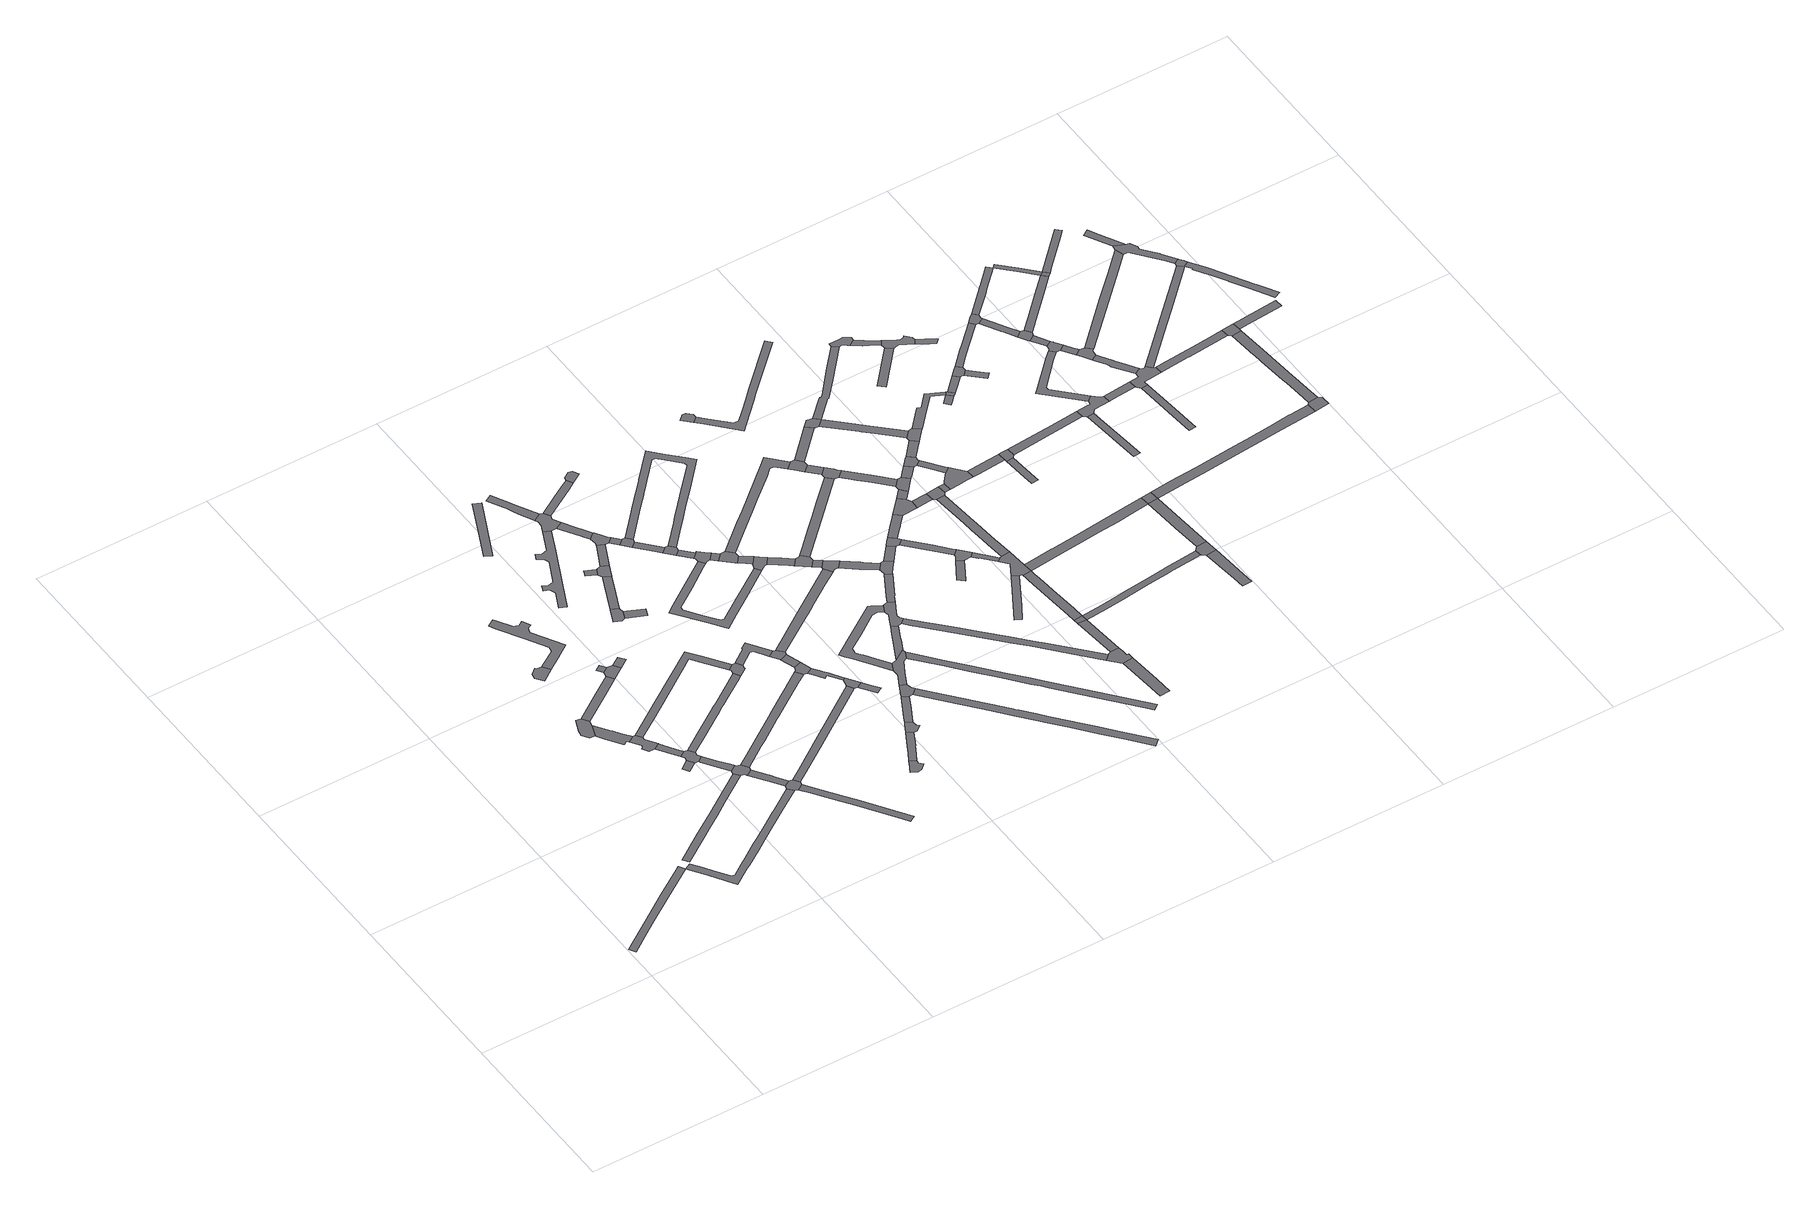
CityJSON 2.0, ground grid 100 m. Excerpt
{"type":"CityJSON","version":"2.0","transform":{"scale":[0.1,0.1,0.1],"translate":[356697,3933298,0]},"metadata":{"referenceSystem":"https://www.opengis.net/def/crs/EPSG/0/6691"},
"CityObjects":{
"road1":{"type":"Road","attributes":{"RoadStructureAttribute.sectionType":"1"},"geometry":[{"type":"MultiSurface","lod":"1","boundaries":[[[0,1,2,3,4,5,6,7,8,9,10,11,12,13,14,15,16,17,18,19,20,21,22,23,24,25,26,27,28,29,30,31,32,33,34,9]]]}]},
"road2":{"type":"Road","attributes":{"RoadStructureAttribute.sectionType":"1"},"geometry":[{"type":"MultiSurface","lod":"1","boundaries":[[[35,36,37,38,39,40,41,42,43,44,45,46]]]}]},
"road3":{"type":"Road","geometry":[{"type":"MultiSurface","lod":"1","boundaries":[[[47,48,49,50,51,52,53,54]]]}]},
"road4":{"type":"Road","attributes":{"RoadStructureAttribute.sectionType":"1"},"geometry":[{"type":"MultiSurface","lod":"1","boundaries":[[[55,56,57,58,50,49,59,60,61,62,63,64]]]}]},
"road5":{"type":"Road","geometry":[{"type":"MultiSurface","lod":"1","boundaries":[[[65,64,63,66,67,68,69,70,71,72,73,74]]]}]},
"road6":{"type":"Road","geometry":[{"type":"MultiSurface","lod":"1","boundaries":[[[75,76,77,78]]]}]},
"road7":{"type":"Road","attributes":{"RoadStructureAttribute.sectionType":"1"},"geometry":[{"type":"MultiSurface","lod":"1","boundaries":[[[70,79,80,81,82,83,84,85,71]]]}]},
"road8":{"type":"Road","geometry":[{"type":"MultiSurface","lod":"1","boundaries":[[[86,87,88,89,90,91,92]]]}]},
"road9":{"type":"Road","geometry":[{"type":"MultiSurface","lod":"1","boundaries":[[[93,94,95,96,81,80,97,75,78,98]]]}]},
"road10":{"type":"Road","attributes":{"RoadStructureAttribute.sectionType":"1"},"geometry":[{"type":"MultiSurface","lod":"1","boundaries":[[[51,99,100,101,102,52]]]}]},
"road11":{"type":"Road","attributes":{"RoadStructureAttribute.sectionType":"1"},"geometry":[{"type":"MultiSurface","lod":"1","boundaries":[[[103,104,105,106,93,98,107,108,109,110]]]}]},
"road12":{"type":"Road","geometry":[{"type":"MultiSurface","lod":"1","boundaries":[[[41,40,111,112,113,114,115,116,103,110]]]}]},
"road13":{"type":"Road","attributes":{"RoadStructureAttribute.sectionType":"1"},"geometry":[{"type":"MultiSurface","lod":"1","boundaries":[[[117,118,119,120,121,122,123,124,125,126,127,128,129,130,131,132,88,87]]]}]},
"road14":{"type":"Road","attributes":{"RoadStructureAttribute.sectionType":"1"},"geometry":[{"type":"MultiSurface","lod":"1","boundaries":[[[133,134,135,136,113,112,137,138,139,140]]]}]},
"road15":{"type":"Road","geometry":[{"type":"MultiSurface","lod":"1","boundaries":[[[141,133,140,22,21,142,143,144]]]}]},
"road16":{"type":"Road","geometry":[{"type":"MultiSurface","lod":"1","boundaries":[[[145,146,147,148]]]}]},
"road17":{"type":"Road","geometry":[{"type":"MultiSurface","lod":"1","boundaries":[[[100,149,150,145,148,101]]]}]},
"road18":{"type":"Road","attributes":{"RoadStructureAttribute.sectionType":"1"},"geometry":[{"type":"MultiSurface","lod":"1","boundaries":[[[142,151,152,153,154,155,156,157,158,159,160,161,162,143]]]}]},
"road19":{"type":"Road","attributes":{"RoadStructureAttribute.sectionType":"1"},"geometry":[{"type":"MultiSurface","lod":"1","boundaries":[[[149,163,164,150]]]}]},
"road20":{"type":"Road","attributes":{"RoadStructureAttribute.sectionType":"1"},"geometry":[{"type":"MultiSurface","lod":"1","boundaries":[[[73,165,166,167,168,169,170,171,172,173,174,175,176,74]]]}]},
"road21":{"type":"Road","attributes":{"RoadStructureAttribute.sectionType":"1"},"geometry":[{"type":"MultiSurface","lod":"1","boundaries":[[[177,178,179,180,181,182,96,95,183,184,185,186,187,188,189,190,191]]]}]},
"road22":{"type":"Road","attributes":{"RoadStructureAttribute.sectionType":"1"},"geometry":[{"type":"MultiSurface","lod":"1","boundaries":[[[192,193,194,195,196,197,198,199,115,114,200,201,202,203,204,205,206,207]]]}]},
"road23":{"type":"Road","attributes":{"RoadStructureAttribute.sectionType":"1"},"geometry":[{"type":"MultiSurface","lod":"1","boundaries":[[[208,209,210,211,212,213,214]]]}]},
"road24":{"type":"Road","attributes":{"RoadStructureAttribute.sectionType":"1"},"geometry":[{"type":"MultiSurface","lod":"1","boundaries":[[[215,216,217,218,219,220,141,144]]]}]},
"road25":{"type":"Road","attributes":{"RoadStructureAttribute.sectionType":"1"},"geometry":[{"type":"MultiSurface","lod":"1","boundaries":[[[221,222,223,224,225]]]}]},
"road26":{"type":"Road","geometry":[{"type":"MultiSurface","lod":"1","boundaries":[[[226,227,228,229,230,231,232,233,234,235,236,237,238,239,240,241,242,243,244,245]]]}]},
"road27":{"type":"Road","geometry":[{"type":"MultiSurface","lod":"1","boundaries":[[[210,246,247,211]]]}]},
"road28":{"type":"Road","geometry":[{"type":"MultiSurface","lod":"1","boundaries":[[[248,191,190,249,250,251,252,253,172,171]]]}]},
"road29":{"type":"Road","attributes":{"RoadStructureAttribute.sectionType":"1"},"geometry":[{"type":"MultiSurface","lod":"1","boundaries":[[[254,255,256,214,213,257,258,259]]]}]},
"road30":{"type":"Road","geometry":[{"type":"MultiSurface","lod":"1","boundaries":[[[260,261,262,263,264,265,266,267,268,269]]]}]},
"road31":{"type":"Road","geometry":[{"type":"MultiSurface","lod":"1","boundaries":[[[270,271,272,273]]]}]},
"road32":{"type":"Road","geometry":[{"type":"MultiSurface","lod":"1","boundaries":[[[274,275,273,272,254,259]]]}]},
"road33":{"type":"Road","attributes":{"RoadStructureAttribute.sectionType":"1"},"geometry":[{"type":"MultiSurface","lod":"1","boundaries":[[[276,277,278,252,251,279,280,281,282]]]}]},
"road34":{"type":"Road","attributes":{"RoadStructureAttribute.sectionType":"1"},"geometry":[{"type":"MultiSurface","lod":"1","boundaries":[[[264,283,284,285,286,287,288,289,265]]]}]},
"road35":{"type":"Road","attributes":{"RoadStructureAttribute.sectionType":"1"},"geometry":[{"type":"MultiSurface","lod":"1","boundaries":[[[290,291,292,293,294,295,296,297,298,299,300]]]}]},
"road36":{"type":"Road","attributes":{"RoadStructureAttribute.sectionType":"1"},"geometry":[{"type":"MultiSurface","lod":"1","boundaries":[[[301,302,275,274,303,304]]]}]},
"road37":{"type":"Road","geometry":[{"type":"MultiSurface","lod":"1","boundaries":[[[299,305,306,307,245,244,308,309,310,311,312,313,314,300]]]}]},
"road38":{"type":"Road","geometry":[{"type":"MultiSurface","lod":"1","boundaries":[[[315,316,317,318,319,282,281]]]}]},
"road39":{"type":"Road","geometry":[{"type":"MultiSurface","lod":"1","boundaries":[[[320,321,322,323,192,207,324]]]}]},
"road40":{"type":"Road","attributes":{"RoadStructureAttribute.sectionType":"1"},"geometry":[{"type":"MultiSurface","lod":"1","boundaries":[[[316,322,321,317]]]}]},
"road41":{"type":"Road","attributes":{"RoadStructureAttribute.sectionType":"1"},"geometry":[{"type":"MultiSurface","lod":"1","boundaries":[[[325,326,327,328,329,330,309,308]]]}]},
"road42":{"type":"Road","geometry":[{"type":"MultiSurface","lod":"1","boundaries":[[[331,332,333,334,335,287,286,336]]]}]},
"road43":{"type":"Road","attributes":{"RoadStructureAttribute.sectionType":"1"},"geometry":[{"type":"MultiSurface","lod":"1","boundaries":[[[337,338,339,340,341,342,343,344,345,346,347,320,324]]]}]},
"road44":{"type":"Road","geometry":[{"type":"MultiSurface","lod":"1","boundaries":[[[348,349,350,328,327,351,301,304,352,353]]]}]},
"road45":{"type":"Road","geometry":[{"type":"MultiSurface","lod":"1","boundaries":[[[354,343,342,218,217,355]]]}]},
"road46":{"type":"Road","attributes":{"RoadStructureAttribute.sectionType":"1"},"geometry":[{"type":"MultiSurface","lod":"1","boundaries":[[[356,353,352,357]]]}]},
"road47":{"type":"Road","attributes":{"RoadStructureAttribute.sectionType":"1"},"geometry":[{"type":"MultiSurface","lod":"1","boundaries":[[[358,359,360,361,354,355]]]}]},
"road48":{"type":"Road","attributes":{"RoadStructureAttribute.sectionType":"1"},"geometry":[{"type":"MultiSurface","lod":"1","boundaries":[[[362,363,364,365,366,334,333]]]}]},
"road49":{"type":"Road","geometry":[{"type":"MultiSurface","lod":"1","boundaries":[[[367,368,369,370,356,357]]]}]},
"road50":{"type":"Road","attributes":{"RoadStructureAttribute.sectionType":"1"},"geometry":[{"type":"MultiSurface","lod":"1","boundaries":[[[371,372,373,374,375,376,377,378,379,380,381,382,383,384,385,386,387,388,389,390,391,392,393,394,395,396]]]}]},
"road51":{"type":"Road","attributes":{"RoadStructureAttribute.sectionType":"1"},"geometry":[{"type":"MultiSurface","lod":"1","boundaries":[[[313,397,398,399,400,401,314]]]}]},
"road52":{"type":"Road","attributes":{"RoadStructureAttribute.sectionType":"1"},"geometry":[{"type":"MultiSurface","lod":"1","boundaries":[[[367,402,403,404,368]]]}]},
"road53":{"type":"Road","geometry":[{"type":"MultiSurface","lod":"1","boundaries":[[[405,406,407,408,409,410,364,363,411,412]]]}]},
"road54":{"type":"Road","geometry":[{"type":"MultiSurface","lod":"1","boundaries":[[[413,414,404,403,415,416]]]}]},
"road55":{"type":"Road","attributes":{"RoadStructureAttribute.sectionType":"1"},"geometry":[{"type":"MultiSurface","lod":"1","boundaries":[[[415,417,418,419,416]]]}]},
"road56":{"type":"Road","geometry":[{"type":"MultiSurface","lod":"1","boundaries":[[[420,421,422,423,418,417,424,385,384,425,426]]]}]},
"road57":{"type":"Road","geometry":[{"type":"MultiSurface","lod":"1","boundaries":[[[427,428,399,398,429,430,431]]]}]},
"road58":{"type":"Road","geometry":[{"type":"MultiSurface","lod":"1","boundaries":[[[432,433,434,435,436,407,406,437,438,439,440,441]]]}]},
"road59":{"type":"Road","attributes":{"RoadStructureAttribute.sectionType":"1"},"geometry":[{"type":"MultiSurface","lod":"1","boundaries":[[[442,443,319,318,444,445,446,447,448,449]]]}]},
"road60":{"type":"Road","attributes":{"RoadStructureAttribute.sectionType":"1"},"geometry":[{"type":"MultiSurface","lod":"1","boundaries":[[[450,451,420,426]]]}]},
"road61":{"type":"Road","geometry":[{"type":"MultiSurface","lod":"1","boundaries":[[[451,450,452,453,454,455,456]]]}]},
"road62":{"type":"Road","attributes":{"RoadStructureAttribute.sectionType":"1"},"geometry":[{"type":"MultiSurface","lod":"1","boundaries":[[[433,457,458,459,460,461,462,463,464,465,466,467,468,469,470,471,472,473,474,475,476,434]]]}]},
"road63":{"type":"Road","attributes":{"RoadStructureAttribute.sectionType":"1"},"geometry":[{"type":"MultiSurface","lod":"1","boundaries":[[[477,478,454,453,479,480,481]]]}]},
"road64":{"type":"Road","geometry":[{"type":"MultiSurface","lod":"1","boundaries":[[[480,396,395,482,483,484,485,486,481]]]}]},
"road65":{"type":"Road","attributes":{"RoadStructureAttribute.sectionType":"1"},"geometry":[{"type":"MultiSurface","lod":"1","boundaries":[[[487,488,489,490,491,492,493,494,495,496,497,498,432,441]]]}]},
"road66":{"type":"Road","attributes":{"RoadStructureAttribute.sectionType":"1"},"geometry":[{"type":"MultiSurface","lod":"1","boundaries":[[[499,500,501,502,503,504,505,506,507,508,509,510,511,512,513,514,515,414,413,516,517,518,519,520,521,522,523,524,525,526,527,528,529,530,370,369]]]}]},
"road67":{"type":"Road","attributes":{"RoadStructureAttribute.sectionType":"1"},"geometry":[{"type":"MultiSurface","lod":"1","boundaries":[[[411,531,532,533,534,535,536,537,538,539,540,541,542,543,544,545,546,547,548,549,550,551,552,553,554,555,556,557,558,559,412]]]}]},
"road68":{"type":"Road","attributes":{"RoadStructureAttribute.sectionType":"1"},"geometry":[{"type":"MultiSurface","lod":"1","boundaries":[[[560,561,485,484,562,563,564]]]}]},
"road69":{"type":"Road","geometry":[{"type":"MultiSurface","lod":"1","boundaries":[[[565,566,567,568,569,560,564]]]}]},
"road70":{"type":"Road","geometry":[{"type":"MultiSurface","lod":"1","boundaries":[[[570,468,467,571,572,573,574,494,493,575,576,577,578,579,580]]]}]},
"road71":{"type":"Road","attributes":{"RoadStructureAttribute.sectionType":"1"},"geometry":[{"type":"MultiSurface","lod":"1","boundaries":[[[566,565,581,582]]]}]},
"road72":{"type":"Road","geometry":[{"type":"MultiSurface","lod":"1","boundaries":[[[581,442,449,583,584,585,582]]]}]},
"road73":{"type":"Road","attributes":{"RoadStructureAttribute.sectionType":"1"},"geometry":[{"type":"MultiSurface","lod":"1","boundaries":[[[586,587,588,589,590,591,592,593,594,440,439,595,596,597,598,599,600,601,602,603,604,605]]]}]},
"road74":{"type":"Road","attributes":{"RoadStructureAttribute.sectionType":"1"},"geometry":[{"type":"MultiSurface","lod":"1","boundaries":[[[606,607,608,609,610,611,570,580]]]}]},
"road75":{"type":"Road","attributes":{"RoadStructureAttribute.sectionType":"1"},"geometry":[{"type":"MultiSurface","lod":"1","boundaries":[[[584,612,613,614,615,616,617,618,585]]]}]},
"road76":{"type":"Road","attributes":{"RoadStructureAttribute.sectionType":"1"},"geometry":[{"type":"MultiSurface","lod":"1","boundaries":[[[455,619,620,621,622,623,624,625,626,627,628,629,630,631,456]]]}]},
"road77":{"type":"Road","attributes":{"RoadStructureAttribute.sectionType":"1"},"geometry":[{"type":"MultiSurface","lod":"1","boundaries":[[[632,633,634,635,636,637,638,639,576,575,640,641,642,643,644,645,646,647,648,649]]]}]},
"road78":{"type":"Road","geometry":[{"type":"MultiSurface","lod":"1","boundaries":[[[650,616,615,651,652,653,610,609,654,655]]]}]},
"road79":{"type":"Road","attributes":{"RoadStructureAttribute.sectionType":"1"},"geometry":[{"type":"MultiSurface","lod":"1","boundaries":[[[656,657,658,659,660,661,662,663,664,665,666,568,567]]]}]},
"road80":{"type":"Road","attributes":{"RoadStructureAttribute.sectionType":"1"},"geometry":[{"type":"MultiSurface","lod":"1","boundaries":[[[667,668,650,655]]]}]},
"road81":{"type":"Road","geometry":[{"type":"MultiSurface","lod":"1","boundaries":[[[669,670,671,668,667,672,673]]]}]},
"road82":{"type":"Road","geometry":[{"type":"MultiSurface","lod":"1","boundaries":[[[674,675,676,677,678,679]]]}]},
"road83":{"type":"Road","attributes":{"RoadStructureAttribute.sectionType":"1"},"geometry":[{"type":"MultiSurface","lod":"1","boundaries":[[[680,681,682,683,684]]]}]},
"road84":{"type":"Road","attributes":{"RoadStructureAttribute.sectionType":"1"},"geometry":[{"type":"MultiSurface","lod":"1","boundaries":[[[685,686,687,688,689,690]]]}]},
"road85":{"type":"Road","attributes":{"RoadStructureAttribute.sectionType":"1"},"geometry":[{"type":"MultiSurface","lod":"1","boundaries":[[[672,691,692,693,694,695,696,673]]]}]},
"road86":{"type":"Road","attributes":{"RoadStructureAttribute.sectionType":"1"},"geometry":[{"type":"MultiSurface","lod":"1","boundaries":[[[697,698,670,669,699,700,701,702,703,704]]]}]},
"road87":{"type":"Road","geometry":[{"type":"MultiSurface","lod":"1","boundaries":[[[705,649,648,687,686,706,707,708,709,710]]]}]},
"road88":{"type":"Road","attributes":{"RoadStructureAttribute.sectionType":"1"},"geometry":[{"type":"MultiSurface","lod":"1","boundaries":[[[711,712,713,714,715,716,717]]]}]},
"road89":{"type":"Road","geometry":[{"type":"MultiSurface","lod":"1","boundaries":[[[718,719,720,626,625,721,722]]]}]},
"road90":{"type":"Road","attributes":{"RoadStructureAttribute.sectionType":"1"},"geometry":[{"type":"MultiSurface","lod":"1","boundaries":[[[718,722,723,724]]]}]},
"road91":{"type":"Road","attributes":{"RoadStructureAttribute.sectionType":"1"},"geometry":[{"type":"MultiSurface","lod":"1","boundaries":[[[725,726,705,710]]]}]},
"road92":{"type":"Road","geometry":[{"type":"MultiSurface","lod":"1","boundaries":[[[683,727,728,694,693,729,684]]]}]},
"road93":{"type":"Road","geometry":[{"type":"MultiSurface","lod":"1","boundaries":[[[725,730,731,726]]]}]},
"road94":{"type":"Road","geometry":[{"type":"MultiSurface","lod":"1","boundaries":[[[723,661,660,732,733,734,735,724]]]}]},
"road95":{"type":"Road","attributes":{"RoadStructureAttribute.sectionType":"1"},"geometry":[{"type":"MultiSurface","lod":"1","boundaries":[[[727,736,737,738,739,740,728]]]}]},
"road96":{"type":"Road","geometry":[{"type":"MultiSurface","lod":"1","boundaries":[[[703,741,742,743,744,704]]]}]},
"road97":{"type":"Road","attributes":{"RoadStructureAttribute.sectionType":"1"},"geometry":[{"type":"MultiSurface","lod":"1","boundaries":[[[745,746,747,748,749,750,731,730,751,752,753,754,755,756,757,758]]]}]},
"road98":{"type":"Road","attributes":{"RoadStructureAttribute.sectionType":"1"},"geometry":[{"type":"MultiSurface","lod":"1","boundaries":[[[720,719,759,760,761]]]}]},
"road99":{"type":"Road","geometry":[{"type":"MultiSurface","lod":"1","boundaries":[[[757,762,763,764,739,738,765,766,767,711,717,768,758]]]}]},
"road100":{"type":"Road","attributes":{"RoadStructureAttribute.sectionType":"1"},"geometry":[{"type":"MultiSurface","lod":"1","boundaries":[[[769,770,771,733,732,772,773,774,775,776,777]]]}]},
"road101":{"type":"Road","attributes":{"RoadStructureAttribute.sectionType":"1"},"geometry":[{"type":"MultiSurface","lod":"1","boundaries":[[[778,779,780,781,744,743]]]}]},
"road102":{"type":"Road","attributes":{"RoadStructureAttribute.sectionType":"1"},"geometry":[{"type":"MultiSurface","lod":"1","boundaries":[[[782,742,741,783,784,785]]]}]},
"road103":{"type":"Road","attributes":{"RoadStructureAttribute.sectionType":"1"},"geometry":[{"type":"MultiSurface","lod":"1","boundaries":[[[786,787,788,789,790,791,792,677,676,793,794,795,796,797,798]]]}]},
"road104":{"type":"Road","attributes":{"RoadStructureAttribute.sectionType":"1"},"geometry":[{"type":"MultiSurface","lod":"1","boundaries":[[[799,800,801,802,803,764,763,804,805,806,807,808,809]]]}]},
"road105":{"type":"Road","geometry":[{"type":"MultiSurface","lod":"1","boundaries":[[[769,777,780,779,810,811]]]}]},
"road106":{"type":"Road","geometry":[{"type":"MultiSurface","lod":"1","boundaries":[[[760,812,813,814,815,816,817,761]]]}]},
"road107":{"type":"Road","geometry":[{"type":"MultiSurface","lod":"1","boundaries":[[[799,809,818,819,820,821,782,785]]]}]},
"road108":{"type":"Road","attributes":{"RoadStructureAttribute.sectionType":"1"},"geometry":[{"type":"MultiSurface","lod":"1","boundaries":[[[810,822,823,824,825,811]]]}]},
"road109":{"type":"Road","attributes":{"RoadStructureAttribute.sectionType":"1"},"geometry":[{"type":"MultiSurface","lod":"1","boundaries":[[[826,819,818,827]]]}]},
"road110":{"type":"Road","geometry":[{"type":"MultiSurface","lod":"1","boundaries":[[[828,829,824,823,830,831,832,833,834]]]}]},
"road111":{"type":"Road","attributes":{"RoadStructureAttribute.sectionType":"1"},"geometry":[{"type":"MultiSurface","lod":"1","boundaries":[[[813,835,836,837,838,839,840,841,842,843,814]]]}]},
"road112":{"type":"Road","attributes":{"RoadStructureAttribute.sectionType":"1"},"geometry":[{"type":"MultiSurface","lod":"1","boundaries":[[[844,845,846,847,848,849,832,831]]]}]},
"road113":{"type":"Road","geometry":[{"type":"MultiSurface","lod":"1","boundaries":[[[850,851,852,853,846,845,854,826,827]]]}]},
"road114":{"type":"Road","attributes":{"RoadStructureAttribute.sectionType":"1"},"geometry":[{"type":"MultiSurface","lod":"1","boundaries":[[[725,855,856,857,858,859,860,861,862,863,864,865,866,867,868,869,870,871,872,730]]]}]},
"road115":{"type":"Road","attributes":{"RoadStructureAttribute.sectionType":"1"},"geometry":[{"type":"MultiSurface","lod":"1","boundaries":[[[873,874,875,876,828,834]]]}]},
"road116":{"type":"Road","attributes":{"RoadStructureAttribute.sectionType":"1"},"geometry":[{"type":"MultiSurface","lod":"1","boundaries":[[[877,878,879,880,881,815,814,882,883,884,885,886,887]]]}]},
"road117":{"type":"Road","geometry":[{"type":"MultiSurface","lod":"1","boundaries":[[[841,840,875,874,888,889,890]]]}]},
"road118":{"type":"Road","attributes":{"RoadStructureAttribute.sectionType":"1"},"geometry":[{"type":"MultiSurface","lod":"1","boundaries":[[[757,891,892,893,894,895,896,897,898,899,900,901,902,903,904,897,905,906,907,908,909,910,911,912,762]]]}]},
"road119":{"type":"Road","attributes":{"RoadStructureAttribute.sectionType":"1"},"geometry":[{"type":"MultiSurface","lod":"1","boundaries":[[[913,914,853,852,915,916]]]}]},
"road120":{"type":"Road","attributes":{"RoadStructureAttribute.sectionType":"1"},"geometry":[{"type":"MultiSurface","lod":"1","boundaries":[[[917,918,919,920,921,922,923]]]}]},
"road121":{"type":"Road","attributes":{"RoadStructureAttribute.sectionType":"1"},"geometry":[{"type":"MultiSurface","lod":"1","boundaries":[[[889,924,925,926,927,928,929,930,931,932,933,934,935,936,937,938,890]]]}]},
"road122":{"type":"Road","geometry":[{"type":"MultiSurface","lod":"1","boundaries":[[[939,940,913,916,941,917,923,942,943]]]}]},
"road123":{"type":"Road","geometry":[{"type":"MultiSurface","lod":"1","boundaries":[[[944,945,946,947,948,887,886,949,950,951]]]}]},
"road124":{"type":"Road","attributes":{"RoadStructureAttribute.sectionType":"1"},"geometry":[{"type":"MultiSurface","lod":"1","boundaries":[[[952,953,954,955]]]}]},
"road125":{"type":"Road","attributes":{"RoadStructureAttribute.sectionType":"1"},"geometry":[{"type":"MultiSurface","lod":"1","boundaries":[[[956,957,958,959,960,961]]]}]},
"road126":{"type":"Road","geometry":[{"type":"MultiSurface","lod":"1","boundaries":[[[928,962,963,964,965]]]}]},
"road127":{"type":"Road","geometry":[{"type":"MultiSurface","lod":"1","boundaries":[[[966,901,900,865,864,956,961]]]}]},
"road128":{"type":"Road","geometry":[{"type":"MultiSurface","lod":"1","boundaries":[[[967,968,969,970,929,928,965]]]}]},
"road129":{"type":"Road","attributes":{"RoadStructureAttribute.sectionType":"1"},"geometry":[{"type":"MultiSurface","lod":"1","boundaries":[[[971,972,973,974,975,944,951]]]}]},
"road130":{"type":"Road","attributes":{"RoadStructureAttribute.sectionType":"1"},"geometry":[{"type":"MultiSurface","lod":"1","boundaries":[[[976,977,970,969,978,979]]]}]},
"road131":{"type":"Road","geometry":[{"type":"MultiSurface","lod":"1","boundaries":[[[980,905,897,904]]]}]},
"road132":{"type":"Road","attributes":{"RoadStructureAttribute.sectionType":"1"},"geometry":[{"type":"MultiSurface","lod":"1","boundaries":[[[942,981,982,983,984,985,986,987,988,943]]]}]},
"road133":{"type":"Road","geometry":[{"type":"MultiSurface","lod":"1","boundaries":[[[989,990,991,992,974,973,955,954,993,994,995,996,997,998,999]]]}]},
"road134":{"type":"Road","geometry":[{"type":"MultiSurface","lod":"1","boundaries":[[[1000,1001,1002,1003,1004,1005,1006,976,979]]]}]},
"road135":{"type":"Road","geometry":[{"type":"MultiSurface","lod":"1","boundaries":[[[1001,1007,1008,1009,1010,1011,1012,1002]]]}]},
"road136":{"type":"Road","geometry":[{"type":"MultiSurface","lod":"1","boundaries":[[[1013,1014,1015,1016,1017,998,997]]]}]},
"road137":{"type":"Road","attributes":{"RoadStructureAttribute.sectionType":"1"},"geometry":[{"type":"MultiSurface","lod":"1","boundaries":[[[1018,1019,1020,1021,1022,1023,1024,1025]]]}]},
"road138":{"type":"Road","attributes":{"RoadStructureAttribute.sectionType":"1"},"geometry":[{"type":"MultiSurface","lod":"1","boundaries":[[[1026,1027,1028,1004,1003,1029,1030,1031]]]}]},
"road139":{"type":"Road","geometry":[{"type":"MultiSurface","lod":"1","boundaries":[[[1032,1033,1034,1035,1036,1037,986,985,1038,1018,1025,1039,1040,1041,1042]]]}]},
"road140":{"type":"Road","attributes":{"RoadStructureAttribute.sectionType":"1"},"geometry":[{"type":"MultiSurface","lod":"1","boundaries":[[[1034,1043,1044,1045,1046,1047,1048,1049,1050,1051,1035]]]}]},
"road141":{"type":"Road","geometry":[{"type":"MultiSurface","lod":"1","boundaries":[[[1052,1053,1054,1055,1026,1031,1056,1057]]]}]},
"road142":{"type":"Road","attributes":{"RoadStructureAttribute.sectionType":"1"},"geometry":[{"type":"MultiSurface","lod":"1","boundaries":[[[1056,1058,1059,1060,1061,1062,1063,1064,1057]]]}]},
"road143":{"type":"Road","attributes":{"RoadStructureAttribute.sectionType":"1"},"geometry":[{"type":"MultiSurface","lod":"1","boundaries":[[[1041,1065,1066,1067,1042]]]}]},
"road144":{"type":"Road","geometry":[{"type":"MultiSurface","lod":"1","boundaries":[[[1068,1069,1070,1062,1061,1071,1072,1073]]]}]},
"road145":{"type":"Road","attributes":{"RoadStructureAttribute.sectionType":"1"},"geometry":[{"type":"MultiSurface","lod":"1","boundaries":[[[1074,1068,1073,1075,1076]]]}]},
"road146":{"type":"Road","attributes":{"RoadStructureAttribute.sectionType":"1"},"geometry":[{"type":"MultiSurface","lod":"1","boundaries":[[[1077,1078,1079,1080,1081,1082,1083,1084,1085,1086,980,904,1087,1088,1089,1090,1091]]]}]},
"road147":{"type":"Road","geometry":[{"type":"MultiSurface","lod":"1","boundaries":[[[1092,1093,1094,1095,1074,1076,1096,1048,1047,1097]]]}]},
"road148":{"type":"Road","attributes":{"RoadStructureAttribute.sectionType":"1"},"geometry":[{"type":"MultiSurface","lod":"1","boundaries":[[[1098,1099,1100,1101,1092,1097]]]}]},
"road149":{"type":"Road","attributes":{"RoadStructureAttribute.sectionType":"1"},"geometry":[{"type":"MultiSurface","lod":"1","boundaries":[[[1102,1103,1104,1105,1106,1107]]]}]},
"road150":{"type":"Road","geometry":[{"type":"MultiSurface","lod":"1","boundaries":[[[1108,1109,1110,1111,1100,1099,1112,1113,1114]]]}]},
"road151":{"type":"Road","attributes":{"RoadStructureAttribute.sectionType":"1"},"geometry":[{"type":"MultiSurface","lod":"1","boundaries":[[[1113,1115,1116,1117,1118,1119,1120,1121,1122,1123,1124,1125,1114]]]}]},
"road152":{"type":"Road","geometry":[{"type":"MultiSurface","lod":"1","boundaries":[[[1126,1127,1128,1129,1130,1131,1132,1120,1119,1133,1067,1066,1102,1107]]]}]},
"road153":{"type":"Road","attributes":{"RoadStructureAttribute.sectionType":"1"},"geometry":[{"type":"MultiSurface","lod":"1","boundaries":[[[1134,1135,1136,1137,1138,1139,1054,1053,1140,1141,1134,1142,1143,1144,1145,1146]]]}]},
"road154":{"type":"Road","attributes":{"RoadStructureAttribute.sectionType":"1"},"geometry":[{"type":"MultiSurface","lod":"1","boundaries":[[[1069,1147,1148,1149,1150,1143,1151,1152,1153,1070]]]}]},
"road155":{"type":"Road","geometry":[{"type":"MultiSurface","lod":"1","boundaries":[[[1154,1144,1143,1150]]]}]},
"road156":{"type":"Road","attributes":{"RoadStructureAttribute.sectionType":"1"},"geometry":[{"type":"MultiSurface","lod":"1","boundaries":[[[1155,1156,1110,1109,1157,1158,1159,1160]]]}]},
"road157":{"type":"Road","attributes":{"RoadStructureAttribute.sectionType":"1"},"geometry":[{"type":"MultiSurface","lod":"1","boundaries":[[[1127,1161,1162,1163,1164,1165,1166,1167,1168,1169,1128]]]}]},
"road158":{"type":"Road","attributes":{"RoadStructureAttribute.sectionType":"1"},"geometry":[{"type":"MultiSurface","lod":"1","boundaries":[[[1170,1171,1172,1173,1174,1175,1144,1154]]]}]},
"road159":{"type":"Road","geometry":[{"type":"MultiSurface","lod":"1","boundaries":[[[1176,1177,1178,1077,1091,1179,1180]]]}]},
"road160":{"type":"Road","attributes":{"RoadStructureAttribute.sectionType":"1"},"geometry":[{"type":"MultiSurface","lod":"1","boundaries":[[[1177,1181,1182,1183,1184,1185,1186,1187,1188,1189,1190,1191,1192,1193,1178]]]}]},
"road161":{"type":"Road","geometry":[{"type":"MultiSurface","lod":"1","boundaries":[[[1194,1166,1165,1185,1184,1195,1196]]]}]},
"road162":{"type":"Road","attributes":{"RoadStructureAttribute.sectionType":"1"},"geometry":[{"type":"MultiSurface","lod":"1","boundaries":[[[1197,1198,1130,1129,1199,1200,1201,1202,1203,1204,1205,1206,1207,1208,1209,1210,1211,1212,1213,1214,1215,1216,1217,1218,1219,1201,1220]]]}]},
"road163":{"type":"Road","attributes":{"RoadStructureAttribute.sectionType":"1"},"geometry":[{"type":"MultiSurface","lod":"1","boundaries":[[[1221,1222,1223,1224,1225,1226,1227,1228]]]}]},
"road164":{"type":"Road","geometry":[{"type":"MultiSurface","lod":"1","boundaries":[[[1159,1229,1230,1231,1232,1233,1234,1235,1236,1237,1238,1239,1240,1226,1225,1160]]]}]},
"road165":{"type":"Road","attributes":{"RoadStructureAttribute.sectionType":"1"},"geometry":[{"type":"MultiSurface","lod":"1","boundaries":[[[1241,1242,1243,1244,1196,1195,1245,1246,1247,1248,1249]]]}]},
"road166":{"type":"Road","geometry":[{"type":"MultiSurface","lod":"1","boundaries":[[[1201,1219,1250,1251,1252,1233,1232,1253,1220]]]}]}
},
"vertices":[
[532,573,0],[510,558,0],[351,452,0],[184,338,0],[7,216,0],[29,183,0],[145,263,0],[204,304,0],[371,417,0],[554,541,0],[592,485,0],[623,440,0],[698,324,0],[708,309,0],[809,375,0],[825,385,0],[925,453,0],[990,497,0],[1076,555,0],[1156,609,0],[1214,648,0],[1305,710,0],[1279,741,0],[1146,650,0],[1132,641,0],[1042,580,0],[966,529,0],[928,504,0],[841,445,0],[800,417,0],[734,372,0],[714,376,0],[657,461,0],[629,503,0],[591,559,0],
[596,569,0],[761,682,0],[805,712,0],[888,769,0],[970,826,0],[1143,944,0],[1117,974,0],[946,858,0],[871,806,0],[761,731,0],[737,714,0],[574,602,0],
[638,1609,0],[664,1572,0],[693,1568,0],[723,1641,0],[730,1670,0],[703,1706,0],[674,1713,0],[644,1641,0],
[809,1517,0],[784,1551,0],[775,1564,0],[749,1603,0],[726,1520,0],[779,1444,0],[783,1440,0],[802,1453,0],[812,1440,0],[847,1465,0],
[862,1463,0],[850,1387,0],[848,1374,0],[836,1367,0],[858,1333,0],[888,1331,0],[924,1354,0],[883,1417,0],[885,1431,0],[863,1464,0],
[978,1177,0],[926,1141,0],[947,1105,0],[999,1141,0],
[961,1225,0],[968,1216,0],[1000,1238,0],[988,1256,0],[938,1329,0],[936,1335,0],[926,1351,0],
[698,2029,0],[771,2080,0],[742,2120,0],[712,2125,0],[708,2131,0],[674,2101,0],[668,2072,0],
[1053,1162,0],[1039,1182,0],[1042,1202,0],[1020,1235,0],[981,1198,0],[1021,1139,0],
[892,1782,0],[996,1854,0],[970,1891,0],[859,1814,0],
[1154,1019,0],[1139,1041,0],[1100,1095,0],[1063,1148,0],[1027,1130,0],[1066,1074,0],[1092,1037,0],[1121,996,0],
[1163,938,0],[1170,927,0],[1203,949,0],[1207,969,0],[1181,1006,0],[1161,1009,0],
[843,2128,0],[926,2186,0],[825,2356,0],[833,2384,0],[857,2398,0],[834,2442,0],[808,2427,0],[779,2436,0],[728,2521,0],[722,2531,0],[680,2505,0],[700,2470,0],[782,2329,0],[848,2216,0],[843,2186,0],[757,2130,0],
[1319,782,0],[1280,838,0],[1259,869,0],[1258,870,0],[1176,918,0],[1225,848,0],[1227,845,0],[1284,762,0],
[1338,777,0],[1324,704,0],[1357,727,0],[1360,744,0],
[1008,1944,0],[985,1976,0],[953,1953,0],[975,1921,0],
[1064,1901,0],[1038,1938,0],
[1367,643,0],[1383,621,0],[1455,520,0],[1479,487,0],[1491,470,0],[1641,250,0],[1665,215,0],[1697,236,0],[1524,492,0],[1489,541,0],[1418,641,0],[1417,642,0],
[1119,1939,0],[1091,1974,0],
[998,1508,0],[1106,1583,0],[1252,1684,0],[1306,1721,0],[1378,1771,0],[1409,1728,0],[1501,1599,0],[1534,1623,0],[1437,1757,0],[1388,1826,0],[1076,1611,0],[931,1511,0],
[1386,1485,0],[1316,1437,0],[1293,1421,0],[1256,1396,0],[1186,1348,0],[1123,1305,0],[1146,1272,0],[1256,1347,0],[1279,1363,0],[1326,1395,0],[1339,1403,0],[1409,1451,0],[1508,1520,0],[1527,1532,0],[1504,1565,0],
[1765,1410,0],[1667,1342,0],[1660,1337,0],[1613,1305,0],[1500,1226,0],[1484,1215,0],[1348,1121,0],[1245,1050,0],[1335,1058,0],[1373,1084,0],[1507,1177,0],[1526,1190,0],[1638,1267,0],[1745,1341,0],[1749,1344,0],[1791,1373,0],
[1209,2194,0],[1250,2176,0],[1270,2185,0],[1291,2231,0],[1290,2232,0],[1286,2257,0],[1245,2275,0],
[1424,787,0],[1596,908,0],[1945,1152,0],[1924,1187,0],[1589,952,0],[1401,820,0],
[1084,3270,0],[1005,3095,0],[930,2931,0],[969,2910,0],[1127,3250,0],
[1212,2796,0],[1180,2788,0],[1149,2802,0],[1134,2770,0],[1133,2770,0],[1167,2750,0],[1178,2722,0],[1116,2589,0],[1113,2589,0],[1085,2585,0],[1054,2598,0],[1041,2565,0],[1071,2553,0],[1084,2521,0],[1040,2425,0],[1079,2407,0],[1151,2562,0],[1247,2770,0],[1307,2899,0],[1268,2917,0],
[1376,2139,0],[1394,2184,0],
[1508,1589,0],[1574,1565,0],[1571,1569,0],[1575,1589,0],[1554,1623,0],[1550,1620,0],
[1339,2487,0],[1335,2479,0],[1317,2440,0],[1355,2412,0],[1376,2460,0],[1379,2468,0],
[1910,492,0],[1940,518,0],[1922,540,0],[1922,551,0],[1923,558,0],[1889,576,0],[1886,571,0],[1882,563,0],[1851,506,0],[1887,487,0],
[1286,2574,0],[1274,2542,0],[1326,2516,0],[1344,2549,0],
[1412,2538,0],[1372,2557,0],
[1672,1715,0],[1638,1692,0],[1642,1687,0],[1653,1645,0],[1673,1642,0],[1720,1571,0],[1754,1592,0],
[1961,625,0],[1975,649,0],[1976,648,0],[2020,734,0],[1987,752,0],[1941,668,0],[1917,626,0],
[1261,3144,0],[1230,3200,0],[1191,3272,0],[1154,3252,0],[1201,3166,0],[1209,3151,0],[1221,3122,0],[1237,3083,0],[1278,3006,0],[1278,3005,0],[1322,3030,0],
[1435,2691,0],[1433,2686,0],[1473,2667,0],[1477,2674,0],
[1288,2988,0],[1287,2958,0],[1280,2944,0],[1337,2899,0],[1380,2924,0],[1357,2964,0],[1354,2969,0],[1360,2988,0],[1362,2990,0],[1341,3024,0],
[1753,1523,0],[1754,1519,0],[1796,1535,0],[1802,1554,0],[1769,1589,0],
[1846,1387,0],[1824,1450,0],[1781,1436,0],[1775,1417,0],[1810,1369,0],
[1407,2789,0],[1418,2771,0],[1435,2745,0],[1471,2776,0],[1444,2816,0],[1420,2855,0],
[2071,756,0],[2059,771,0],[2057,797,0],[2021,816,0],[2014,803,0],[2040,730,0],
[1824,1350,0],[1831,1340,0],[1864,1291,0],[1883,1304,0],[1926,1241,0],[1933,1231,0],[1947,1241,0],[1942,1249,0],[1899,1311,0],[1880,1339,0],[1870,1353,0],
[1512,2715,0],[1499,2735,0],[1474,2771,0],[1441,2705,0],[1497,2673,0],[1526,2700,0],
[1996,1171,0],[1964,1149,0],
[1563,2659,0],[1533,2632,0],
[2002,1092,0],[2024,1061,0],[2057,1083,0],[2028,1125,0],
[2099,877,0],[2141,958,0],[2105,976,0],[2065,898,0],[2037,846,0],
[1576,2583,0],[1606,2610,0],[1609,2627,0],[1583,2658,0],
[1975,2115,0],[1828,2014,0],[1681,1914,0],[1680,1913,0],[1659,1917,0],[1634,1951,0],[1627,1960,0],[1602,1994,0],[1542,2076,0],[1544,2097,0],[1568,2114,0],[1666,2184,0],[1791,2272,0],[1816,2291,0],[1793,2324,0],[1632,2210,0],[1500,2116,0],[1474,2097,0],[1598,1930,0],[1615,1907,0],[1655,1853,0],[1660,1846,0],[1745,1905,0],[1850,1979,0],[2021,2098,0],[1998,2131,0],
[1540,3097,0],[1583,3123,0],[1563,3158,0],[1511,3127,0],[1455,3093,0],
[1655,2496,0],[1680,2469,0],[1709,2496,0],
[2182,1004,0],[2176,1034,0],[2143,1050,0],[2116,995,0],[2115,997,0],[2115,996,0],[2162,959,0],[2196,988,0],
[1756,2465,0],[1730,2496,0],[1726,2418,0],[1756,2445,0],
[1785,2352,0],[1815,2380,0],[1807,2388,0],
[1880,2337,0],[1869,2347,0],[1839,2374,0],[1824,2388,0],[1793,2344,0],[1827,2298,0],[1846,2300,0],
[1602,3198,0],[1567,3177,0],[1632,3153,0],[1642,3159,0],[1621,3193,0],
[2226,1206,0],[2197,1197,0],[2177,1150,0],[2178,1120,0],[2177,1117,0],[2214,1110,0],[2254,1178,0],[2275,1191,0],[2296,1229,0],[2292,1248,0],
[2280,1942,0],[1997,1747,0],[2024,1705,0],[2053,1724,0],[2065,1732,0],[2104,1759,0],[2228,1844,0],[2309,1899,0],
[1878,2271,0],[1912,2308,0],
[1941,2215,0],[1948,2209,0],[1979,2248,0],[1979,2273,0],[1943,2308,0],
[2145,1274,0],[2110,1326,0],[2102,1337,0],[2085,1362,0],[2086,1370,0],[2091,1392,0],[2182,1454,0],[2304,1538,0],[2305,1538,0],[2334,1539,0],[2363,1524,0],[2384,1565,0],[2332,1593,0],[2316,1600,0],[2158,1493,0],[2010,1392,0],[2029,1365,0],[2048,1337,0],[2069,1307,0],[2117,1238,0],
[2008,2226,0],[1980,2247,0],[1958,2202,0],[2009,2162,0],[2040,2202,0],
[2047,2116,0],[2050,2117,0],[2063,2120,0],[2094,2160,0],[2082,2169,0],
[2296,1255,0],[2315,1293,0],[2330,1322,0],[2328,1324,0],[2334,1334,0],[2352,1371,0],[2369,1404,0],[2335,1421,0],[2311,1374,0],[2291,1335,0],[2285,1323,0],[2273,1299,0],
[1741,2772,0],[1771,2805,0],[1800,2835,0],[1825,2863,0],[1832,2871,0],[1860,2901,0],[1893,2936,0],[1994,3047,0],[2014,3047,0],[2047,3013,0],[2109,2948,0],[2117,2939,0],[2118,2919,0],[2012,2804,0],[1929,2713,0],[1871,2651,0],[1840,2616,0],[1830,2546,0],[1901,2623,0],[1959,2687,0],[2042,2777,0],[2182,2929,0],[2142,2971,0],[2071,3045,0],[2003,3116,0],[1863,2964,0],[1859,2959,0],[1809,2905,0],[1802,2898,0],[1771,2864,0],[1742,2832,0],[1687,2772,0],
[2209,903,0],[2320,771,0],[2391,686,0],[2453,612,0],[2497,560,0],[2571,472,0],[2601,437,0],[2674,349,0],[2763,243,0],[2786,216,0],[2861,126,0],[2965,2,0],[2999,31,0],[2895,155,0],[2833,229,0],[2798,272,0],[2797,273,0],[2740,341,0],[2709,378,0],[2635,466,0],[2594,515,0],[2538,582,0],[2532,589,0],[2514,611,0],[2513,612,0],[2451,685,0],[2426,714,0],[2354,800,0],[2243,932,0],
[2202,2077,0],[2147,2119,0],[2067,2117,0],[2153,2053,0],[2171,2038,0],
[2240,1986,0],[2271,2025,0],[2269,2050,0],[2234,2085,0],[2227,2079,0],
[2413,1573,0],[2364,1524,0],[2372,1495,0],[2360,1471,0],[2359,1469,0],[2391,1410,0],[2418,1435,0],[2404,1450,0],[2403,1469,0],[2429,1518,0],[2448,1554,0],
[2280,1955,0],[2311,1994,0],
[2323,1908,0],[2343,1907,0],[2376,1944,0],
[3092,289,0],[2932,478,0],[2780,657,0],[2756,685,0],[2711,739,0],[2625,840,0],[2516,970,0],[2425,1076,0],[2335,1183,0],[2395,1050,0],[2425,1015,0],[2485,944,0],[2595,814,0],[2691,700,0],[2723,663,0],[2749,631,0],[2901,452,0],[3062,263,0],[3100,216,0],[3131,242,0],
[2468,1592,0],[2469,1591,0],[2545,1725,0],[2544,1726,0],[2510,1745,0],[2435,1612,0],
[2428,1842,0],[2446,1828,0],[2461,1817,0],[2506,1783,0],[2536,1822,0],[2468,1874,0],[2458,1882,0],
[2134,2407,0],[2207,2470,0],[2277,2530,0],[2406,2641,0],[2448,2679,0],[2473,2677,0],[2520,2628,0],[2556,2663,0],[2465,2759,0],[2436,2734,0],[2243,2567,0],[2169,2503,0],[2101,2445,0],
[2971,834,0],[2905,907,0],[2862,955,0],[2780,1043,0],[2688,1143,0],[2601,1236,0],[2539,1303,0],[2486,1360,0],[2429,1365,0],[2449,1341,0],[2571,1209,0],[2688,1083,0],[2776,989,0],[2833,928,0],[2868,889,0],[2938,811,0],[3091,641,0],[3121,668,0],
[2560,1826,0],[2508,1782,0],[2514,1752,0],[2512,1748,0],[2569,1760,0],[2598,1796,0],
[2345,2124,0],[2408,2185,0],[2466,2241,0],[2541,2315,0],[2672,2443,0],[2638,2479,0],[2623,2464,0],[2506,2350,0],[2428,2275,0],[2375,2222,0],[2272,2122,0],
[2664,1879,0],[2627,1909,0],
[2701,1923,0],[2666,1955,0],[2647,1934,0],[2686,1880,0],[2716,1907,0],
[2294,3233,0],[2265,3205,0],[2312,3156,0],[2341,3184,0],[2341,3203,0],[2314,3232,0],
[2788,1518,0],[2820,1489,0],[2849,1538,0],[2892,1611,0],[2856,1633,0],
[3226,393,0],[3209,582,0],[3150,576,0],[3166,388,0],[3176,283,0],[3235,288,0],
[2788,1765,0],[2817,1733,0],[2872,1671,0],[2902,1698,0],[2886,1715,0],[2821,1788,0],
[2761,2059,0],[2723,2018,0],[2713,1936,0],[2736,1960,0],[2760,1987,0],[2765,1992,0],[2812,2044,0],[2776,2076,0],
[3141,676,0],[3207,617,0],[3197,616,0],[3195,641,0],[3194,650,0],[3191,681,0],
[3025,1393,0],[2974,1305,0],[2870,1127,0],[2904,1107,0],[2950,1185,0],[3016,1298,0],[3059,1373,0],
[2615,2601,0],[2615,2626,0],[2581,2662,0],[2553,2594,0],[2579,2566,0],
[2638,2504,0],[2673,2540,0],
[3167,930,0],[3117,934,0],
[2932,1615,0],[2956,1637,0],[2873,1661,0],
[3164,966,0],[3114,962,0],
[2697,2442,0],[2733,2476,0],[2718,2492,0],[2707,2504,0],
[2959,1584,0],[2962,1590,0],[3027,1514,0],[3048,1533,0],[3025,1559,0],
[2902,2051,0],[2903,2102,0],[2890,2129,0],[2854,2161,0],
[3080,1336,0],[3081,1325,0],[3085,1285,0],[3093,1196,0],[3110,1009,0],[3114,963,0],[3164,967,0],[3158,1032,0],[3143,1200,0],[3136,1276,0],[3132,1325,0],[3130,1341,0],[3127,1370,0],[3077,1365,0],
[2701,2712,0],[2786,2798,0],[2751,2833,0],
[3122,1425,0],[3111,1540,0],[3061,1535,0],[3035,1505,0],[3068,1468,0],[3068,1466,0],[3077,1374,0],
[2929,2271,0],[2837,2368,0],[2790,2417,0],[2732,2406,0],[2761,2375,0],[2776,2360,0],[2802,2332,0],[2824,2309,0],[2896,2233,0],
[2895,2134,0],[2928,2171,0],[2897,2208,0],[2854,2162,0],
[2994,2109,0],[2939,2054,0],[2987,2058,0],[2998,2059,0],
[2919,3447,0],[2667,3203,0],[2613,3151,0],[2556,3095,0],[2503,3043,0],[2474,3044,0],[2381,3141,0],[2348,3118,0],[2487,2972,0],[2528,3012,0],[2641,3122,0],[2680,3160,0],[2947,3418,0],
[3014,2047,0],[3034,1830,0],[3039,1770,0],[3044,1715,0],[3054,1614,0],[3107,1581,0],[3104,1619,0],[3100,1655,0],[3087,1796,0],[3085,1820,0],[3064,2048,0],
[2989,2240,0],[2954,2272,0],
[2792,2798,0],[2811,2798,0],[2848,2832,0],[2818,2859,0],[2783,2865,0],[2774,2856,0],
[3074,2066,0],[3070,2116,0],[3008,2110,0],[3005,2110,0],
[3000,2251,0],[3045,2302,0],[3010,2334,0],[2978,2300,0],
[3105,2119,0],[3110,2069,0],
[3054,2383,0],[3043,2371,0],[3047,2302,0],[3063,2301,0],[3094,2325,0],[3090,2331,0],[3090,2351,0],
[2946,2668,0],[2960,2655,0],[2968,2648,0],[3015,2602,0],[3106,2515,0],[3129,2492,0],[3163,2530,0],[2996,2690,0],[2972,2713,0],
[3119,2226,0],[3154,2179,0],[3185,2205,0],[3181,2210,0],[3155,2244,0],[3125,2284,0],
[3161,2074,0],[3216,2079,0],[3253,2082,0],[3249,2129,0],[3117,2134,0],
[3292,943,0],[3418,957,0],[3444,961,0],[3450,961,0],[3562,975,0],[3692,990,0],[3721,993,0],[3725,993,0],[3747,995,0],[3889,1009,0],[3884,1046,0],[3692,1027,0],[3688,1026,0],[3555,1010,0],[3460,999,0],[3444,997,0],[3414,994,0],[3288,979,0],
[3136,2401,0],[3167,2436,0],[3130,2468,0],[3092,2426,0],
[3057,3104,0],[2947,2973,0],[2931,2960,0],[2928,2964,0],[2922,2959,0],[2957,2937,0],[2960,2934,0],[3047,3030,0],[3046,3031,0],[3202,3210,0],[3172,3236,0],
[3225,2501,0],[3227,2503,0],[3188,2532,0],
[3305,1389,0],[3344,1393,0],[3449,1404,0],[3554,1416,0],[3676,1427,0],[3766,1438,0],[3869,1451,0],[3881,1316,0],[3887,1238,0],[3903,1069,0],[3963,1074,0],[3947,1242,0],[3941,1315,0],[3929,1458,0],[3863,1506,0],[3836,1503,0],[3670,1483,0],[3549,1471,0],[3450,1460,0],[3299,1444,0],[3297,1444,0],[3260,1440,0],
[3444,2147,0],[3379,2141,0],[3288,2084,0],[3449,2098,0],
[3450,2081,0],[3463,1940,0],[3468,1891,0],[3468,1886,0],[3508,1889,0],[3506,1916,0],[3490,2085,0],
[3290,2573,0],[3372,2659,0],[3387,2676,0],[3407,2665,0],[3457,2640,0],[3466,2657,0],[3374,2703,0],[3372,2704,0],[3360,2691,0],[3339,2668,0],[3303,2629,0],[3289,2641,0],[3287,2640,0],[3285,2639,0],[3253,2605,0],
[3484,2151,0],[3458,2149,0],[3449,2097,0],[3505,2103,0],[3501,2153,0],
[3287,3215,0],[3288,3234,0],[3254,3257,0],[3232,3255,0],[3173,3254,0],[3223,3216,0],[3245,3197,0],[3251,3191,0],
[3208,2878,0],[3242,2849,0],[3420,3054,0],[3386,3083,0],
[3912,990,0],[3931,802,0],[3934,778,0],[3941,711,0],[3995,715,0],[3970,996,0],
[3414,2595,0],[3441,2567,0],[3463,2590,0],[3485,2611,0],
[3965,1052,0],
[3492,2618,0],[3494,2617,0],[3502,2625,0],[3475,2652,0],
[3305,3154,0],[3363,3122,0],[3384,3109,0],[3400,3136,0],[3373,3151,0],
[3557,2735,0],[3485,2662,0],[3542,2666,0],[3585,2708,0],
[3924,1513,0],
[3545,2107,0],[3739,2127,0],[3767,2129,0],[3903,2143,0],[3936,2146,0],[3932,2190,0],[3746,2174,0],[3735,2173,0],
[3510,3101,0],[3501,3092,0],[3479,3089,0],[3469,3095,0],[3459,3063,0],[3469,3058,0],[3481,3050,0],[3491,3044,0],[3524,3024,0],[3542,3053,0],[3540,3071,0],
[3601,2708,0],[3605,2708,0],[3633,2737,0],[3631,2757,0],[3605,2783,0],[3598,2776,0],[3592,2770,0],
[3620,2693,0],[3649,2666,0],[3692,2624,0],[3720,2652,0],[3715,2657,0],[3657,2713,0],
[3543,3013,0],[3588,2985,0],[3616,2968,0],[3642,2992,0],[3587,3026,0],
[3955,2129,0],[3975,1933,0],[3979,1902,0],[3992,1770,0],[4011,1772,0],[4032,1774,0],[4023,1855,0],[3995,2133,0],
[3827,3003,0],[3715,2894,0],[3685,2864,0],[3673,2800,0],[3741,2869,0],[3853,2976,0],
[4085,2211,0],[4080,2216,0],[4049,2246,0],[4021,2218,0],[4014,2197,0],[3992,2195,0],[3955,2130,0],[4012,2154,0],[4071,2159,0],[4104,2163,0],[4100,2205,0],
[3899,2395,0],[3899,2413,0],[3899,2415,0],[4032,2553,0],[4077,2598,0],[4050,2625,0],[4015,2592,0],[3849,2422,0],[3832,2405,0],
[3898,3000,0],[3902,3025,0],[3876,3051,0],[3850,3026,0],[3868,2974,0],[3901,2994,0],
[3924,2879,0],[3931,2867,0],[3938,2855,0],[3975,2791,0],[4008,2815,0],[3965,2887,0],[3954,2906,0],
[4137,2166,0],[4266,2178,0],[4262,2221,0],
[4045,2756,0],[4052,2776,0],[4027,2809,0],[4000,2750,0],[4004,2743,0],[4010,2734,0],
[4094,2676,0],[4041,2687,0],[4061,2656,0],
[4909,1605,0],[4801,1595,0],[4793,1597,0],[4722,1588,0],[4674,1582,0],[4667,1582,0],[4523,1569,0],[4448,1562,0],[4207,1539,0],[4049,1525,0],[4074,1471,0],[4212,1484,0],[4455,1506,0],[4680,1527,0],[4914,1549,0],
[4133,2619,0],[4104,2660,0],[4102,2663,0],[4099,2668,0],[4060,2635,0],[4099,2595,0],
[4101,2593,0],[4146,2525,0],[4180,2549,0],[4161,2577,0],
[4287,2151,0],[4306,1935,0],[4321,1774,0],[4361,1778,0],[4343,1970,0],[4326,2155,0],
[4232,2504,0],[4241,2513,0],[4210,2545,0],[4195,2547,0],[4167,2494,0],[4195,2452,0],[4228,2474,0],
[4207,2433,0],[4239,2386,0],[4240,2385,0],[4246,2361,0],[4321,2254,0],[4355,2275,0],[4316,2334,0],[4282,2389,0],[4279,2394,0],[4252,2437,0],[4242,2453,0],
[4323,2184,0],[4430,2194,0],[4426,2237,0],[4415,2242,0],[4387,2271,0],[4381,2265,0],[4360,2267,0],[4319,2226,0],
[4142,3262,0],[4115,3289,0],[4018,3192,0],[4016,3190,0],[3984,3158,0],[3985,3157,0],[4011,3131,0],[4035,3156,0],[4226,3177,0],[4310,3091,0],[4329,3109,0],[4244,3195,0],[4160,3280,0],
[4096,2818,0],[4096,2819,0],[4250,2973,0],[4339,3063,0],[4209,2990,0],[4095,2877,0],[4072,2854,0],
[4357,3081,0],
[4588,2917,0],[4463,2795,0],[4488,2755,0],[4653,2918,0],[4729,2993,0],[4714,3040,0],
[4469,2198,0],[4596,2210,0],[4605,2211,0],[4769,2226,0],[4848,2233,0],[4843,2279,0],[4766,2270,0],[4658,2260,0],[4465,2241,0],
[4381,3105,0],[4543,3268,0],[4571,3297,0],[4543,3325,0],[4519,3301,0],[4379,3160,0],
[4995,1612,0],[4979,1625,0],[4922,1620,0],[4929,1551,0],[5000,1557,0],
[4954,1853,0],[4951,1889,0],[4936,2052,0],[4921,2224,0],[4864,2219,0],[4880,2048,0],[4880,2046,0],[4885,1985,0],[4895,1875,0],[4898,1848,0],[4903,1802,0],[4907,1794,0],[4915,1698,0],
[4878,2282,0],[4919,2240,0],[4915,2286,0],
[4676,2555,0],[4528,2409,0],[4590,2414,0],[4710,2532,0],[4937,2756,0],[4960,2722,0],[4955,2718,0],[4993,2661,0],[5004,2645,0],[5058,2553,0],[5060,2549,0],[5069,2535,0],[5128,2437,0],[5130,2433,0],[5139,2418,0],[5189,2329,0],[5227,2346,0],[5186,2415,0],[5160,2457,0],[5160,2458,0],[5032,2678,0],[5018,2699,0],[4967,2776,0],[4906,2781,0],
[4641,3213,0],[4649,3198,0],[4675,3152,0],[4697,3112,0],[4718,3070,0],[4779,3044,0],[4706,3178,0],[4676,3233,0],
[4759,2991,0],[4817,2918,0],[4882,2838,0],[4908,2801,0],[4936,2820,0],[4884,2898,0],[4882,2900,0],[4867,2919,0],[4829,2966,0],[4817,2982,0],[4818,3003,0],[4799,3041,0],
[4999,2295,0],[4993,2294,0],[4947,2289,0],[4941,2289,0],[4927,2240,0],[4977,2245,0],[5116,2257,0],[5184,2263,0],[5180,2311,0],
[4958,2789,0],[4954,2794,0],[4940,2815,0],[4908,2800,0]
]}
